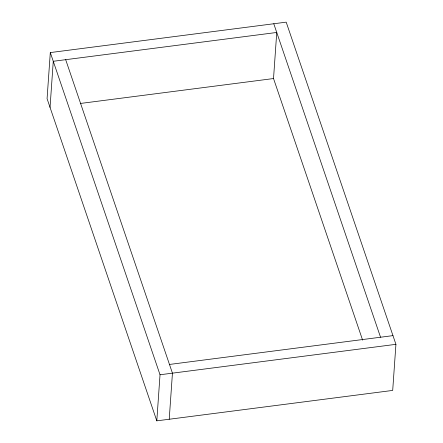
<?xml version="1.0" encoding="UTF-8"?>
<svg xmlns="http://www.w3.org/2000/svg" width="443" height="443" viewBox="0 0 443 443"><rect width="100%" height="100%" fill="white"/><g stroke="black" fill="none" stroke-linecap="round" stroke-linejoin="round"><path stroke-width="0.66" d="M50.303 52.579L47.074 98.667L156.805 420.85L392.697 390.421L395.926 344.333L286.195 22.15L50.303 52.579L160.028 374.761L156.805 420.85M50.042 107.372L53.265 61.284L276.748 32.461L273.525 78.549L362.618 340.152M169.22 419.25L172.443 373.161L65.68 59.683M80.277 103.474L273.525 78.549M169.475 364.451L392.958 335.628M160.028 374.761L395.926 344.333M273.78 23.75L380.543 337.228"/></g></svg>
